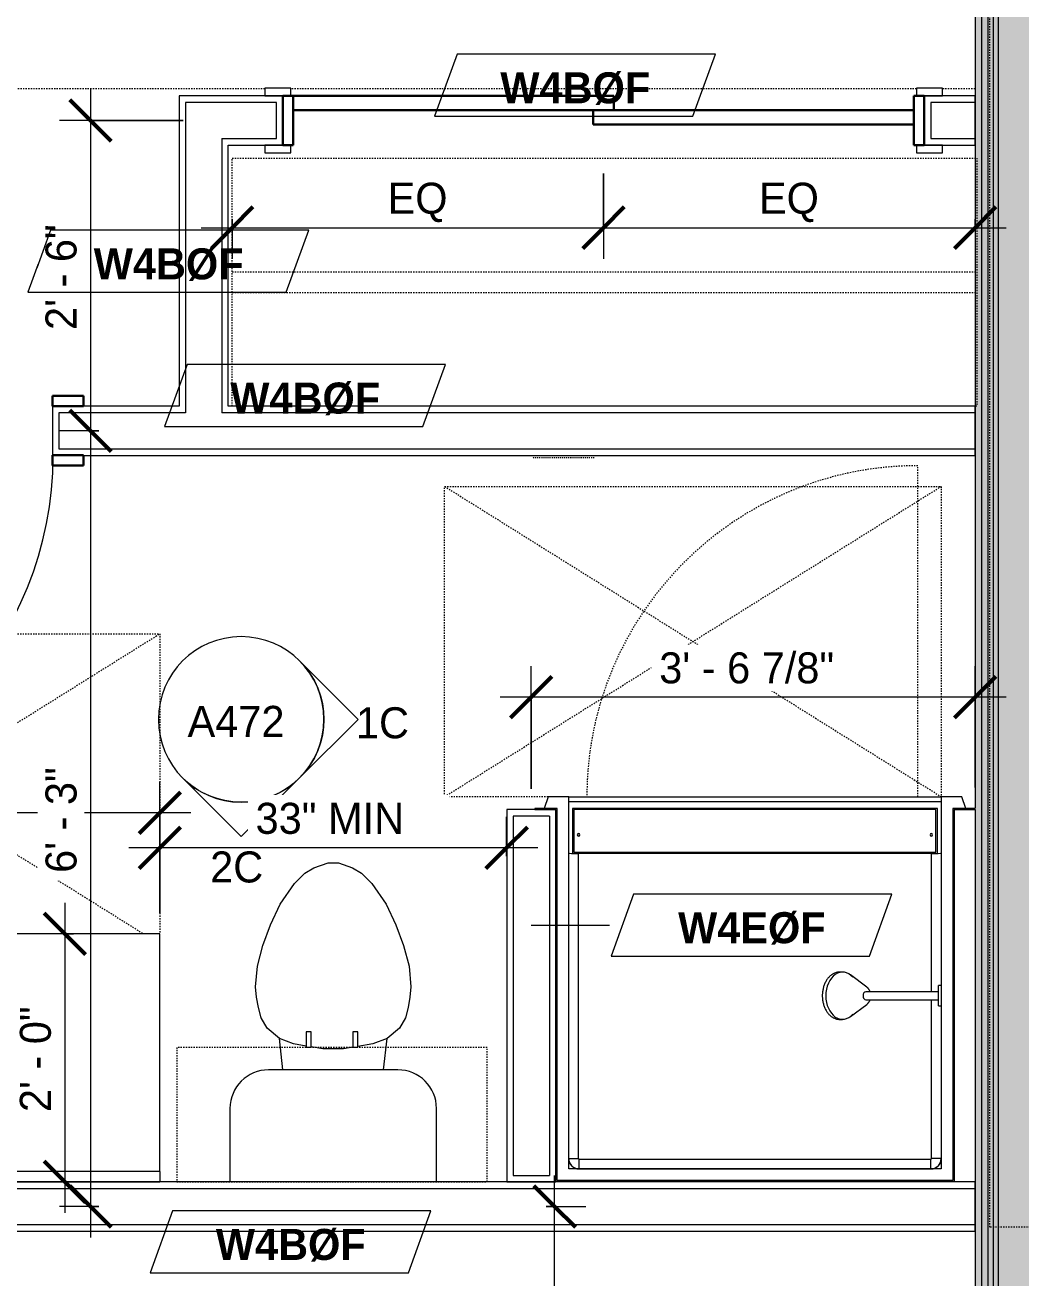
# Model space of a CAD drawing. Header units: inches. Extents: x -4010 to -1814, y 9846 to 12241.
# Drawn here: x -3559.8 to -3463.5, y 11834.1 to 11955.2 of the extents above; entities that cross this region are included whole.
import ezdxf

# ---------------------------------------------------------------- set-up
doc = ezdxf.new("R2010")
doc.units = ezdxf.units.IN
doc.header["$MEASUREMENT"] = 0
for name, pattern in [('Dash', [0.25, 0.125, -0.125]), ('Dash 3_32_', [0.1875, 0.09375, -0.09375]), ('Dash_2_', [0.25, 0.125, -0.125])]:
    doc.linetypes.add(name, pattern=pattern)
for name, color, linetype, lineweight in [('0-1', 7, 'Continuous', 5), ('A-ANNO-DIMS', 211, 'Continuous', 9), ('A-ANNO-DIMS-32', 211, 'Continuous', 9), ('A-DETL-1', 90, 'Dash 3_32_', 18), ('A-DOOR-3', 31, 'Continuous', 9), ('A-DOOR-4', 31, 'Continuous', 30), ('A-DOOR-FRAM-3', 31, 'Continuous', 30), ('A-GENM', 5, 'Continuous', 9), ('A-GENM-HDLN', 13, 'Dash', 9), ('A-WALL', 113, 'Continuous', 18), ('A-WALL-2', 250, 'Continuous', 18), ('A-WALL-3', 113, 'Continuous', 9), ('A-WALL-IDEN', 211, 'Continuous', 9), ('G-ANNO-SYMB-3', 111, 'Continuous', 9), ('G-ANNO-SYMB-4', 111, 'Dash_2_', 9), ('I-FURN', 30, 'Continuous', 9), ('I-FURN-HDLN', 30, 'Dash', 9), ('I-WALL-2', 241, 'Continuous', 5), ('I-WALL-3', 7, 'Continuous', 9), ('I-WALL-4', 2, 'Continuous', 9), ('P-SANR-FIXT', 6, 'Continuous', 9), ('P-SANR-FIXT-HDLN', 131, 'Dash', 9), ('Q-CASE', 31, 'Continuous', 9), ('Q-CASE-3', 31, 'Dash', 9), ('Q-CASE-HDLN', 31, 'Dash', 9)]:
    doc.layers.add(name, color=color, linetype=linetype, lineweight=lineweight)
doc.styles.add('Century Gothic', font='ufonts.com_century-gothic.ttf', dxfattribs={"height": 3})
doc.styles.add('Century Gothic_B_1', font='GOTHICB.TTF', dxfattribs={"height": 3})
doc.dimstyles.new('OD_1__HACK_2', dxfattribs={"dimscale": 12, "dimtxt": 3.132505, "dimasz": 0.333333, "dimexe": 0.25, "dimexo": 0.166667, "dimgap": 0.041667, "dimtad": 1, "dimdec": 4, "dimrnd": 0.0625, "dimzin": 3, "dimdsep": 46, "dimlunit": 4, "dimtxsty": 'Century Gothic', "dimblk1": 'OBLIQUE', "dimblk2": 'OBLIQUE', "dimsah": 1, "dimcen": 0.09, "dimdle": 0.25, "dimazin": 0, "dimtfac": 1, "dimtdec": 4, "dimtix": 1, "dimtmove": 0, "dimatfit": 3, "dimfxl": 1, "dimtvp": 1, "dimtfill": 1, "dimfrac": 2, "dimtolj": 1, "dimtzin": 0, "dimarcsym": 2})
doc.dimstyles.new('OD_1__HACK_2_1', dxfattribs={"dimscale": 12, "dimtxt": 3.132505, "dimasz": 0.333333, "dimexe": 0.25, "dimexo": 0.166667, "dimgap": 0.041667, "dimtad": 1, "dimdec": 4, "dimrnd": 0.0625, "dimzin": 3, "dimdsep": 46, "dimlunit": 4, "dimtxsty": 'Century Gothic', "dimblk1": 'OBLIQUE', "dimblk2": 'OBLIQUE', "dimsah": 1, "dimcen": 0.09, "dimdle": 0.25, "dimazin": 0, "dimtfac": 1, "dimtdec": 4, "dimtix": 1, "dimtmove": 0, "dimatfit": 3, "dimfxl": 1, "dimtvp": 1, "dimtfill": 1, "dimfrac": 2, "dimtolj": 1, "dimtzin": 0, "dimarcsym": 2})

# ---------------------------------------------------------------- blocks, each defined once
blk = doc.blocks.new('CTR - 1st Phase - Common Walls_rvt-1-UNIT PLANS - 1ST FLOOR')
at = {"layer": 'I-WALL-2'}
h = blk.add_hatch(color=256, dxfattribs=at)
h.paths.add_polyline_path([(-3467.96, 11787.36), (-3467.34, 11787.36), (-3467.34, 11789.74), (-3467.96, 11789.74)], flags=0)
h.paths.add_polyline_path([(-3467.34, 11829.74), (-3467.34, 12081.69), (-3467.96, 12081.69), (-3467.96, 11829.74)], flags=0)
h = blk.add_hatch(color=256, dxfattribs=at)
h.paths.add_polyline_path([(-3467.34, 11786.74), (-3466.71, 11786.74), (-3466.71, 11789.74), (-3467.34, 11789.74), (-3467.34, 11787.36)], flags=0)
h.paths.add_polyline_path([(-3467.34, 11829.74), (-3466.71, 11829.74), (-3466.71, 12081.69), (-3467.34, 12081.69), (-3467.34, 11838.56)], flags=0)
h = blk.add_hatch(color=256, dxfattribs=at)
h.paths.add_polyline_path([(-3466.71, 11786.74), (-3466.21, 11786.74), (-3466.21, 11789.74), (-3466.71, 11789.74), (-3466.71, 11787.36)], flags=0)
h.paths.add_polyline_path([(-3466.71, 11829.74), (-3466.21, 11829.74), (-3466.21, 12081.69), (-3466.71, 12081.69), (-3466.71, 11838.56)], flags=0)
h = blk.add_hatch(color=256, dxfattribs=at)
h.paths.add_polyline_path([(-3466.21, 11786.74), (-3465.71, 11786.74), (-3465.71, 11789.74), (-3466.21, 11789.74), (-3466.21, 11787.36)], flags=0)
h.paths.add_polyline_path([(-3466.02, 11829.74), (-3465.71, 11829.74), (-3465.71, 12081.69), (-3466.21, 12081.69), (-3466.21, 11829.74)], flags=0)
h = blk.add_hatch(color=256, dxfattribs=at)
h.paths.add_polyline_path([(-3465.71, 11783.24), (-3460.21, 11783.24), (-3460.21, 11789.74), (-3465.71, 11789.74), (-3465.71, 11786.74)], flags=0)
h.paths.add_polyline_path([(-3460.54, 11829.74), (-3460.21, 11829.74), (-3460.21, 12081.69), (-3465.71, 12081.69), (-3465.71, 11829.74)], flags=0)
at = {"layer": 'A-WALL-2'}
for p, q in [((-3467.34, 12081.69), (-3467.34, 11829.74)), ((-3466.71, 12081.69), (-3466.71, 11829.74)), ((-3466.21, 12081.69), (-3466.21, 11829.74)), ((-3465.71, 12081.69), (-3465.71, 11829.74))]:
    blk.add_line(p, q, dxfattribs=at)
at = {"layer": 'I-WALL-3'}
for p, q in [((-3467.96, 12081.69), (-3467.96, 11879.49)), ((-3467.96, 11879.36), (-3467.96, 11829.74))]:
    blk.add_line(p, q, dxfattribs=at)
blk = doc.blocks.new('Bed-Standard - King 78_ x 80_-3761489-UNIT PLANS - 1ST FLOOR')
at = {"layer": 'I-FURN-HDLN'}
for p, q in [((-64.31, 30.64), (-64.31, 77.8)), ((-64.31, -32.36), (-64.31, 28.14)), ((-64.31, -38.02), (-64.31, -34.86))]:
    blk.add_line(p, q, dxfattribs=at)
blk = doc.blocks.new('SLIDING - FLUSH - 5-0 x 6-8-3203585-UNIT PLANS - 1ST FLOOR')
at = {"layer": 'A-DOOR-3'}
for p, q in [((-30.25, 3), (-32.75, 3)), ((-32.75, 3), (-32.75, 2.25)), ((-30.25, 2.25), (-30.25, 3)), ((30.25, 3), (30.25, 2.25)), ((32.75, 3), (30.25, 3)), ((32.75, 2.25), (32.75, 3)), ((-32.75, 2.25), (-30.25, 2.25)), ((30.25, 2.25), (32.75, 2.25)), ((-30.25, -2.5), (-32.75, -2.5)), ((-32.75, -2.5), (-32.75, -3.25)), ((-32.75, -3.25), (-30.25, -3.25)), ((-30.25, -3.25), (-30.25, -2.5)), ((32.75, -2.5), (30.25, -2.5)), ((30.25, -2.5), (30.25, -3.25)), ((30.25, -3.25), (32.75, -3.25)), ((32.75, -3.25), (32.75, -2.5))]:
    blk.add_line(p, q, dxfattribs=at)
at = {"layer": 'A-DOOR-4'}
for p, q in [((1, 2.25), (-30, 2.25)), ((-30, 2.25), (-30, 0.88)), ((1, 0.88), (1, 2.25)), ((-30, 0.88), (1, 0.88)), ((30, 0.88), (-1, 0.88)), ((-1, 0.88), (-1, -0.5)), ((30, -0.5), (30, 0.88)), ((-1, -0.5), (30, -0.5))]:
    blk.add_line(p, q, dxfattribs=at)
at = {"layer": 'A-DOOR-FRAM-3'}
for p, q in [((-30, 2.25), (-31, 2.25)), ((-31, 2.25), (-31, -2.5)), ((-30, -2.5), (-30, 2.25)), ((31, 2.25), (30, 2.25)), ((30, 2.25), (30, -2.5)), ((31, -2.5), (31, 2.25)), ((-31, -2.5), (-30, -2.5)), ((30, -2.5), (31, -2.5))]:
    blk.add_line(p, q, dxfattribs=at)
blk = doc.blocks.new('SWING - SINGLE - FLUSH - 2-10 x 6-8 - PRIVACY-3199407-UNIT PLANS - 1ST FLOOR')
at = {"layer": 'A-DOOR-3'}
blk.add_arc((17, 2.37), 34.07, 93.3657, 180, dxfattribs=at)
at = {"layer": 'A-DOOR-4'}
for p, q in [((15, 2.37), (15, 36.38)), ((17, 36.38), (15, 36.38)), ((17, 2.37), (17, 36.38)), ((17, 2.37), (15, 2.37))]:
    blk.add_line(p, q, dxfattribs=at)
at = {"layer": 'A-DOOR-FRAM-3'}
for p, q in [((-17, 3.37), (-20, 3.37)), ((-20, 3.37), (-20, 2.37)), ((-17, 2.37), (-17, 3.37)), ((20, 3.37), (17, 3.37)), ((17, 3.37), (17, 2.37)), ((20, 2.37), (20, 3.37)), ((-20, 2.37), (-17, 2.37)), ((17, 2.37), (20, 2.37)), ((-17, -2.38), (-20, -2.38)), ((-20, -2.38), (-20, -3.38)), ((-17, -3.38), (-17, -2.38)), ((20, -2.38), (17, -2.38)), ((17, -2.38), (17, -3.38)), ((20, -3.38), (20, -2.38)), ((-20, -3.38), (-17, -3.38)), ((17, -3.38), (20, -3.38))]:
    blk.add_line(p, q, dxfattribs=at)
blk = doc.blocks.new('Toilet-Domestic-3D - Toilet-Domestic-3D-3234795-UNIT PLANS - 1ST FLOOR')
at = {"layer": 'P-SANR-FIXT'}
for p, q in [((-3.74, 10), (-2.74, 11)), ((-2.74, 11), (-1.87, 11.5)), ((-1.87, 11.5), (-0.5, 12)), ((-0.5, 12), (0.5, 12)), ((0.5, 12), (1.87, 11.5)), ((1.87, 11.5), (2.74, 11)), ((2.74, 11), (3.74, 10)), ((-5.13, 8), (-3.74, 10)), ((3.74, 10), (5.13, 8)), ((-6.06, 6), (-5.13, 8)), ((5.13, 8), (6.06, 6)), ((-6.79, 4), (-6.06, 6)), ((6.06, 6), (6.79, 4)), ((-7.33, 1.99), (-6.79, 4)), ((6.79, 4), (7.33, 1.99)), ((-7.5, 0), (-7.33, 1.99)), ((7.33, 1.99), (7.5, 0)), ((-7.41, -1), (-7.5, 0)), ((-7.24, -2), (-7.41, -1)), ((7.41, -1), (7.24, -2)), ((7.5, 0), (7.41, -1)), ((-6.97, -3), (-7.24, -2)), ((7.24, -2), (6.97, -3)), ((-6.4, -4), (-6.97, -3)), ((6.97, -3), (6.4, -4)), ((-5.21, -5), (-6.4, -4)), ((6.4, -4), (5.21, -5)), ((-3.84, -5.5), (-5.21, -5)), ((-4.86, -8.02), (-5.21, -5)), ((-2.61, -5.72), (-3.84, -5.5)), ((-1, -6), (-2.12, -5.8)), ((1, -6), (-1, -6)), ((1.89, -5.84), (1, -6)), ((3.84, -5.5), (2.38, -5.76)), ((5.21, -5), (3.84, -5.5)), ((4.86, -8.02), (5.21, -5)), ((6.25, -8.02), (-6.25, -8.02)), ((-9.98, -11.75), (-9.98, -18.86)), ((9.98, -18.86), (9.98, -11.75))]:
    blk.add_line(p, q, dxfattribs=at)
for centre, start, end in [((-6.25, -11.75), 90, 180), ((6.25, -11.75), 0, 90)]:
    blk.add_arc(centre, 3.73, start, end, dxfattribs=at)
blk = doc.blocks.new('Bath Vanity - Bath Vanity 48_-2551079-UNIT PLANS - 1ST FLOOR')
at = {"layer": 'Q-CASE'}
for p, q in [((-23.26, -1), (-23.26, -24)), ((24.74, -24), (24.74, -1)), ((-23.26, -24), (24.74, -24))]:
    blk.add_line(p, q, dxfattribs=at)
blk = doc.blocks.new('ADA Clearances - 30_x48_-1721104-UNIT PLANS - 1ST FLOOR')
at = {"layer": 'A-GENM-HDLN'}
for p, q in [((15, 24), (-15, -24)), ((-15, 24), (15, -24)), ((-15, 14), (-15, 24)), ((-15, 24), (15, 24)), ((15, 24), (15, -24)), ((15, -24), (-15, -24))]:
    blk.add_line(p, q, dxfattribs=at)
blk = doc.blocks.new('ADA Clearances - 30_x48_-V68-UNIT PLANS - 1ST FLOOR')
at = {"layer": 'A-GENM-HDLN'}
for p, q in [((15, 24), (-14, -22.41)), ((-14, 24), (-7.75, 24)), ((-4.75, 24), (15, 24)), ((15, 24), (15, -24)), ((-14, 22.41), (15, -24)), ((15, -24), (-14, -24))]:
    blk.add_line(p, q, dxfattribs=at)
blk = doc.blocks.new('BATHROOM MIRROR - BATHROOM MIRROR 48_-3124766-UNIT PLANS - 1ST FLOOR')
at = {"layer": 'Q-CASE'}
for p, q in [((24.74, 24), (-23.26, 24)), ((-23.26, 23), (-23.26, 24)), ((24.74, 24), (24.74, 23)), ((-23.26, 23), (24.74, 23))]:
    blk.add_line(p, q, dxfattribs=at)
blk = doc.blocks.new('300 Series Wall Hung Cabinet_326 - 30_-2909952-UNIT PLANS - 1ST FLOOR')
at = {"layer": 'Q-CASE'}
for p, q in [((-2.5, -13.19), (-2.01, -13.19)), ((-2.5, -13.19), (-2.5, -14.69)), ((-2.01, -14.69), (-2.01, -13.19)), ((2, -13.19), (2.49, -13.19)), ((2, -13.19), (2, -14.69)), ((2.49, -14.69), (2.49, -13.19)), ((-2.5, -14.69), (-2.01, -14.69)), ((2, -14.69), (2.49, -14.69))]:
    blk.add_line(p, q, dxfattribs=at)
at = {"layer": 'Q-CASE-3'}
for p, q in [((15, -0.19), (-15, -0.19)), ((-15, -0.19), (-15, -13.19)), ((15, -13.19), (15, -0.19)), ((-15, -13.19), (15, -13.19))]:
    blk.add_line(p, q, dxfattribs=at)
blk = doc.blocks.new('4LBS24238A75FTB_V2 - 4LBS24238A75FTB_V2-V85-UNIT PLANS - 1ST FLOOR')
at = {"layer": 'P-SANR-FIXT'}
for p, q in [((-0.75, 37.75), (-1.13, 36.62)), ((1.25, 37.75), (-0.75, 37.75)), ((1.25, 37.75), (37.25, 37.75)), ((1.25, 37.25), (1.25, 37.75)), ((1.25, 1.75), (1.25, 37.75)), ((37.25, 37.75), (37.25, 37.25)), ((39.25, 37.75), (37.25, 37.75)), ((37.25, 37.75), (37.25, 19.48)), ((39.63, 36.62), (39.25, 37.75)), ((0.12, 36.62), (-2.02, 36.62)), ((-2.02, 36.62), (-2.02, 36.5)), ((-2.02, 36.5), (0, 36.5)), ((0, 0.5), (0, 36.5)), ((0.12, 0.63), (0.12, 36.62)), ((37.25, 37.25), (1.25, 37.25)), ((1.62, 36.62), (1.62, 32.27)), ((36.88, 36.62), (1.62, 36.62)), ((36.75, 36.5), (1.75, 36.5)), ((1.75, 36.5), (1.75, 32.38)), ((36.75, 32.38), (36.75, 36.5)), ((36.88, 32.27), (36.88, 36.62)), ((40.52, 36.62), (38.38, 36.62)), ((38.38, 36.62), (38.38, 0.63)), ((38.5, 36.5), (38.5, 0.5)), ((38.5, 36.5), (40.52, 36.5)), ((40.52, 36.5), (40.52, 36.62)), ((1.75, 32.38), (36.75, 32.38)), ((2.2, 2.75), (2.2, 32.27)), ((36.3, 32.27), (2.2, 32.27)), ((36.3, 18.89), (36.3, 32.27)), ((36.3, 2.75), (36.3, 18.11)), ((37.25, 17.52), (37.25, 1.75)), ((1.28, 2.51), (1.3, 2.43)), ((2.25, 2.7), (36.25, 2.7)), ((37.2, 2.43), (37.22, 2.51)), ((37.25, 1.75), (1.25, 1.75)), ((1.37, 2.28), (1.38, 2.26)), ((1.4, 2.23), (1.42, 2.2)), ((1.51, 2.08), (1.58, 2.01)), ((1.7, 1.92), (1.73, 1.9)), ((1.93, 1.8), (2.01, 1.78)), ((2.25, 1.75), (2.25, 1.77)), ((2.25, 1.77), (36.25, 1.77)), ((36.25, 1.75), (36.25, 1.77)), ((36.49, 1.78), (36.57, 1.8)), ((36.77, 1.9), (36.8, 1.92)), ((36.92, 2.01), (36.99, 2.08)), ((37.08, 2.2), (37.1, 2.23)), ((37.12, 2.26), (37.13, 2.28)), ((38.5, 0.5), (0, 0.5)), ((38.38, 0.63), (0.12, 0.63))]:
    blk.add_line(p, q, dxfattribs=at)
for centre, radius, start, end in [((2.2, 34.06), 0.125, 0, 180), ((2.2, 34.06), 0.125, 180, 0), ((36.3, 34.06), 0.125, 0, 180), ((36.3, 34.06), 0.125, 180, 0), ((2.25, 2.75), 1, 180, 270), ((36.25, 2.75), 1, 270, 0)]:
    blk.add_arc(centre, radius, start, end, dxfattribs=at)
for centre, major_axis, start_param, end_param in [((2.2, 32.28), (-0.95, 0), 0, 1.570796), ((36.3, 32.28), (0.95, 0), 4.712389, 6.283185)]:
    blk.add_ellipse(centre, major_axis=major_axis, ratio=0.019505, start_param=start_param, end_param=end_param, dxfattribs=at)
for points, knots in [([(1.25, 2.77), (1.25, 2.77), (1.27, 2.76), (1.4, 2.76), (1.64, 2.75), (1.95, 2.75), (2.12, 2.75), (2.2, 2.75)], [-1, -1, -1, -1, -0.833333, -0.666667, -0.333333, -0.166667, 0, 0, 0, 0]), ([(1.25, 2.77), (1.25, 2.7), (1.26, 2.57), (1.34, 2.32), (1.52, 2.04), (1.8, 1.86), (2.05, 1.78), (2.18, 1.77), (2.25, 1.77)], [-1, -1, -1, -1, -0.875, -0.75, -0.5, -0.25, -0.125, 0, 0, 0, 0]), ([(2.2, 2.75), (2.2, 2.74), (2.2, 2.74), (2.2, 2.73), (2.21, 2.72), (2.21, 2.72), (2.22, 2.71), (2.23, 2.71), (2.24, 2.7), (2.24, 2.7), (2.25, 2.7), (2.25, 2.7)], [-1, -1, -1, -1, -0.833333, -0.75, -0.666667, -0.583333, -0.416667, -0.291667, -0.208333, -0.083333, 0, 0, 0, 0]), ([(36.25, 1.77), (36.32, 1.77), (36.45, 1.78), (36.7, 1.86), (36.98, 2.04), (37.16, 2.32), (37.24, 2.57), (37.25, 2.7), (37.25, 2.77)], [-1, -1, -1, -1, -0.875, -0.75, -0.5, -0.25, -0.125, 0, 0, 0, 0]), ([(36.25, 2.7), (36.26, 2.7), (36.26, 2.7), (36.27, 2.7), (36.28, 2.71), (36.28, 2.71), (36.29, 2.72), (36.29, 2.73), (36.3, 2.74), (36.3, 2.74), (36.3, 2.75), (36.3, 2.75)], [-1, -1, -1, -1, -0.833333, -0.75, -0.666667, -0.583333, -0.416667, -0.291667, -0.208333, -0.083333, 0, 0, 0, 0]), ([(36.25, 1.8), (36.25, 1.82), (36.25, 1.91), (36.25, 2.14), (36.25, 2.45), (36.25, 2.62), (36.25, 2.7)], [-0.8333333, -0.8333333, -0.8333333, -0.8333333, -0.6666667, -0.3333333, -0.1666667, 0, 0, 0, 0]), ([(1.59, 2), (1.54, 2.04), (1.47, 2.12), (1.41, 2.21), (1.38, 2.25)], [0.4611793, 0.4611793, 0.4611793, 0.4611793, 0.5714286, 0.6665731, 0.6665731, 0.6665731, 0.6665731]), ([(2.25, 1.75), (2.17, 1.75), (2.03, 1.77), (1.86, 1.82), (1.77, 1.87), (1.75, 1.88)], [0, 0, 0, 0, 0.1428571, 0.2857143, 0.3333068, 0.3333068, 0.3333068, 0.3333068]), ([(36.75, 1.88), (36.7, 1.85), (36.59, 1.8), (36.42, 1.76), (36.31, 1.75), (36.25, 1.75)], [0.6666667, 0.6666667, 0.6666667, 0.6666667, 0.7857143, 0.8928571, 1, 1, 1, 1]), ([(37.01, 2.1), (36.97, 2.05), (36.89, 1.97), (36.79, 1.91), (36.75, 1.88)], [0.4475924, 0.4475924, 0.4475924, 0.4475924, 0.5714286, 0.6665731, 0.6665731, 0.6665731, 0.6665731]), ([(37.19, 2.42), (37.18, 2.38), (37.16, 2.33), (37.13, 2.27), (37.12, 2.25)], [0.2174647, 0.2174647, 0.2174647, 0.2174647, 0.2857143, 0.3333068, 0.3333068, 0.3333068, 0.3333068])]:
    blk.add_open_spline(points, degree=3, knots=knots, dxfattribs=at)
for points in [[(1.25, 2.71), (1.25, 2.72), (1.25, 2.74), (1.25, 2.75)], [(2.25, 1.8), (2.25, 1.82), (2.25, 1.88), (2.25, 2.03), (2.25, 2.22), (2.25, 2.45), (2.25, 2.62), (2.25, 2.7)], [(37.25, 2.77), (37.25, 2.77), (37.23, 2.76), (37.13, 2.76), (36.98, 2.76), (36.78, 2.75), (36.55, 2.75), (36.38, 2.75), (36.3, 2.75)], [(37.25, 2.75), (37.25, 2.72), (37.25, 2.7), (37.25, 2.67)], [(1.38, 2.25), (1.37, 2.27), (1.36, 2.3), (1.35, 2.32)], [(1.75, 1.88), (1.71, 1.91), (1.67, 1.94), (1.63, 1.97)], [(37.12, 2.25), (37.09, 2.21), (37.07, 2.18), (37.04, 2.14)]]:
    blk.add_open_spline(points, degree=3, dxfattribs=at)
at = {"layer": 'P-SANR-FIXT-HDLN'}
blk.add_line((35, 37.75), (35, 69.75), dxfattribs=at)
blk.add_arc((35, 37.75), 32, 90, 180, dxfattribs=at)
blk = doc.blocks.new('Shower Head - Shower Head-3265626-UNIT PLANS - 1ST FLOOR')
at = {"layer": 'P-SANR-FIXT'}
for p, q in [((-0.98, 0), (-0.98, -0.26)), ((-0.98, 0), (0.98, 0)), ((0.98, -0.26), (0.98, 0)), ((0.98, -0.26), (-0.98, -0.26)), ((-0.39, -0.26), (-0.39, -1)), ((0.39, -1), (0.39, -0.26)), ((-0.39, -6.01), (-0.39, -7.27)), ((0.39, -7.27), (0.39, -6.01)), ((-0.84, -7.19), (-2.02, -8.78)), ((2.02, -8.78), (0.84, -7.19)), ((-2.28, -9.54), (-2.28, -9.81)), ((2.28, -9.81), (2.28, -9.54))]:
    blk.add_line(p, q, dxfattribs=at)
at = {"layer": 'P-SANR-FIXT', "flags": 128}
for points in [[(-0.39, -1), (-0.39, -1.29), (-0.39, -1.57), (-0.39, -1.85), (-0.39, -2.13), (-0.39, -2.41), (-0.39, -2.69), (-0.39, -2.96), (-0.39, -3.23), (-0.39, -3.5), (-0.39, -3.76), (-0.39, -4.02), (-0.39, -4.27), (-0.39, -4.52), (-0.39, -4.77), (-0.39, -5), (-0.39, -5.23), (-0.39, -5.46), (-0.39, -5.67), (-0.39, -5.88), (-0.39, -6.01)], [(0.39, -6.01), (0.39, -5.81), (0.39, -5.6), (0.39, -5.38), (0.39, -5.15), (0.39, -4.92), (0.39, -4.68), (0.39, -4.43), (0.39, -4.18), (0.39, -3.93), (0.39, -3.67), (0.39, -3.4), (0.39, -3.13), (0.39, -2.86), (0.39, -2.59), (0.39, -2.31), (0.39, -2.03), (0.39, -1.75), (0.39, -1.46), (0.39, -1.18), (0.39, -1)], [(-0.39, -6.87), (-0.43, -6.88), (-0.46, -6.9), (-0.49, -6.91), (-0.52, -6.93), (-0.55, -6.94), (-0.58, -6.96), (-0.61, -6.98), (-0.64, -7), (-0.67, -7.03), (-0.7, -7.05), (-0.73, -7.07), (-0.76, -7.1), (-0.78, -7.13), (-0.81, -7.16), (-0.83, -7.19), (-0.84, -7.19)], [(0.84, -7.19), (0.81, -7.16), (0.79, -7.13), (0.76, -7.1), (0.73, -7.08), (0.7, -7.05), (0.68, -7.03), (0.65, -7.01), (0.62, -6.98), (0.59, -6.97), (0.56, -6.95), (0.53, -6.93), (0.49, -6.91), (0.46, -6.9), (0.43, -6.89), (0.4, -6.87)], [(-2.28, -9.81), (-2.28, -9.88), (-2.28, -9.95), (-2.27, -10.02), (-2.25, -10.09), (-2.24, -10.16), (-2.21, -10.23), (-2.19, -10.3), (-2.16, -10.36), (-2.13, -10.43), (-2.09, -10.49), (-2.05, -10.55), (-2.01, -10.61), (-1.97, -10.67), (-1.92, -10.73), (-1.86, -10.79), (-1.81, -10.84), (-1.75, -10.89), (-1.69, -10.94), (-1.63, -10.99), (-1.57, -11.04), (-1.5, -11.08), (-1.43, -11.12), (-1.36, -11.16), (-1.28, -11.2), (-1.21, -11.24), (-1.13, -11.27), (-1.05, -11.3), (-0.97, -11.33), (-0.89, -11.36), (-0.81, -11.38), (-0.72, -11.4), (-0.64, -11.42), (-0.55, -11.44), (-0.47, -11.45), (-0.38, -11.46), (-0.29, -11.47), (-0.2, -11.48), (-0.11, -11.49), (-0.02, -11.49), (0, -11.49)], [(0, -11.49), (0.09, -11.49), (0.18, -11.48), (0.27, -11.48), (0.35, -11.47), (0.44, -11.46), (0.53, -11.44), (0.62, -11.43), (0.7, -11.41), (0.79, -11.39), (0.87, -11.36), (0.95, -11.34), (1.03, -11.31), (1.11, -11.28), (1.19, -11.25), (1.26, -11.21), (1.34, -11.17), (1.41, -11.13), (1.48, -11.09), (1.55, -11.05), (1.61, -11), (1.68, -10.95), (1.74, -10.9), (1.8, -10.85), (1.85, -10.8), (1.9, -10.74), (1.95, -10.69), (2, -10.63), (2.04, -10.57), (2.08, -10.51), (2.12, -10.44), (2.15, -10.38), (2.18, -10.31), (2.21, -10.25), (2.23, -10.18), (2.25, -10.11), (2.26, -10.04), (2.27, -9.97), (2.28, -9.9), (2.28, -9.83), (2.28, -9.81)]]:
    blk.add_lwpolyline(points, dxfattribs=at)
at = {"layer": 'P-SANR-FIXT'}
for centre, major_axis, start_param, end_param in [((0, -7.27), (0.394, 0), 3.141593, 4.712389), ((0, -7.27), (-0.394, 0), 1.570796, 3.141593), ((0, -9.54), (2.28, 0), 2.468394, 4.712389), ((0, -9.54), (-2.28, 0), 1.570796, 3.814791)]:
    blk.add_ellipse(centre, major_axis=major_axis, ratio=0.707107, start_param=start_param, end_param=end_param, dxfattribs=at)
blk = doc.blocks.new('OD_CW_Closet - OD_CW_Closet-3786589-UNIT PLANS - 1ST FLOOR')
at = {"layer": 'Q-CASE-HDLN'}
for p, q in [((0.74, -24), (0.74, 0)), ((0.74, 0), (72.74, 0)), ((72.74, 0), (72.74, -24)), ((0.74, -11), (72.74, -11)), ((0.74, -13), (72.74, -13)), ((72.74, -24), (0.74, -24))]:
    blk.add_line(p, q, dxfattribs=at)
blk = doc.blocks.new('Elevation - Filled Arrow-152140-UNIT PLANS - 1ST FLOOR')
at = {"layer": 'G-ANNO-SYMB-3'}
for start, end in [(360, 180), (180, 360)]:
    blk.add_arc((0, 0), 0.25, start, end, dxfattribs=at)
blk = doc.blocks.new('Elevation - Filled Arrow-151867-UNIT PLANS - 1ST FLOOR')
at = {"layer": 'G-ANNO-SYMB-3'}
for p, q in [((0, 0.3536), (-0.1768, 0.1768)), ((0.1768, 0.1768), (0, 0.3536))]:
    blk.add_line(p, q, dxfattribs=at)
blk.add_arc((0, 0), 0.25, 45, 135, dxfattribs=at)
blk = doc.blocks.new('DIMBLOCK53-UNIT PLANS - 1ST FLOOR')
at = {"layer": 'A-ANNO-DIMS-32'}
for p, q in [((-3594.77, 11869.36), (-3594.77, 11882.04)), ((-3546.77, 11869.36), (-3546.77, 11882.04)), ((-3543.77, 11879.04), (-3597.77, 11879.04)), ((-3594.77, 11879.04), (-3594.77, 11869.36)), ((-3546.77, 11879.04), (-3546.77, 11869.36))]:
    blk.add_line(p, q, dxfattribs=at)
at = {"layer": 'A-ANNO-DIMS-32', "lineweight": 50}
for p, q in [((-3594.77, 11879.04), (-3592.77, 11881.04)), ((-3546.77, 11879.04), (-3544.77, 11881.04)), ((-3594.77, 11879.04), (-3596.77, 11877.04)), ((-3546.77, 11879.04), (-3548.77, 11877.04))]:
    blk.add_line(p, q, dxfattribs=at)
at = {"layer": 'A-ANNO-DIMS-32', "color": 0, "insert": (-3576.02, 11883.39), "char_height": 3, "width": 12.5897, "attachment_point": 1, "line_spacing_factor": 0.984502, "style": 'Century Gothic', "bg_fill": 3, "box_fill_scale": 1.25, "bg_fill_color": 256, "bg_fill_true_color": 13158600, "bg_fill_transparency": 0}
blk.add_mtext('4\' - 0"', dxfattribs=at)
blk = doc.blocks.new('_Oblique')
at = {"color": 0, "linetype": 'ByBlock', "lineweight": -2}
blk.add_line((-0.5, -0.5), (0.5, 0.5), dxfattribs=at)
blk = doc.blocks.new('DIMBLOCK54-UNIT PLANS - 1ST FLOOR')
at = {"layer": 'A-ANNO-DIMS-32'}
for p, q in [((-3555.95, 11870.36), (-3555.95, 11840.36)), ((-3555.12, 11867.36), (-3558.95, 11867.36)), ((-3555.95, 11867.36), (-3555.12, 11867.36)), ((-3555.12, 11843.36), (-3558.95, 11843.36)), ((-3555.95, 11843.36), (-3555.12, 11843.36))]:
    blk.add_line(p, q, dxfattribs=at)
at = {"layer": 'A-ANNO-DIMS-32', "lineweight": 50}
for p, q in [((-3555.95, 11867.36), (-3557.95, 11869.36)), ((-3555.95, 11867.36), (-3553.95, 11865.36)), ((-3555.95, 11843.36), (-3557.95, 11845.36)), ((-3555.95, 11843.36), (-3553.95, 11841.36))]:
    blk.add_line(p, q, dxfattribs=at)
at = {"layer": 'A-ANNO-DIMS-32', "color": 0, "insert": (-3560.3, 11850.12), "char_height": 3, "width": 12.5897, "attachment_point": 1, "rotation": 90, "line_spacing_factor": 0.984502, "style": 'Century Gothic', "bg_fill": 3, "box_fill_scale": 1.25, "bg_fill_color": 256, "bg_fill_true_color": 13158600, "bg_fill_transparency": 0}
blk.add_mtext('2\' - 0"', dxfattribs=at)
blk = doc.blocks.new('DIMBLOCK155-UNIT PLANS - 1ST FLOOR')
at = {"layer": 'A-ANNO-DIMS-32', "lineweight": 50}
for p, q in [((-3508.6, 11840.99), (-3510.6, 11842.99)), ((-3508.6, 11840.99), (-3506.6, 11838.99)), ((-3508.6, 11782.99), (-3510.6, 11784.99)), ((-3508.6, 11782.99), (-3506.6, 11780.99))]:
    blk.add_line(p, q, dxfattribs=at)
at = {"layer": 'A-ANNO-DIMS-32'}
for p, q in [((-3508.6, 11779.99), (-3508.6, 11843.99)), ((-3509.43, 11840.99), (-3505.6, 11840.99)), ((-3508.6, 11840.99), (-3509.43, 11840.99)), ((-3509.43, 11782.99), (-3505.6, 11782.99)), ((-3508.6, 11782.99), (-3509.43, 11782.99))]:
    blk.add_line(p, q, dxfattribs=at)
at = {"layer": 'A-ANNO-DIMS-32', "color": 0, "insert": (-3512.95, 11805.58), "char_height": 3, "width": 15.394, "attachment_point": 1, "rotation": 90, "line_spacing_factor": 0.984502, "style": 'Century Gothic', "bg_fill": 3, "box_fill_scale": 1.25, "bg_fill_color": 256, "bg_fill_true_color": 13158600, "bg_fill_transparency": 0}
blk.add_mtext('4\' - 10"', dxfattribs=at)
blk = doc.blocks.new('DIMBLOCK156-UNIT PLANS - 1ST FLOOR')
at = {"layer": 'A-ANNO-DIMS-32'}
for p, q in [((-3553.48, 11948.99), (-3553.48, 11915.99)), ((-3544.52, 11945.99), (-3556.48, 11945.99)), ((-3553.48, 11945.99), (-3544.52, 11945.99)), ((-3552.65, 11915.99), (-3556.48, 11915.99)), ((-3553.48, 11915.99), (-3552.65, 11915.99))]:
    blk.add_line(p, q, dxfattribs=at)
at = {"layer": 'A-ANNO-DIMS-32', "lineweight": 50}
for p, q in [((-3553.48, 11945.99), (-3555.48, 11947.99)), ((-3553.48, 11945.99), (-3551.48, 11943.99)), ((-3553.48, 11915.99), (-3555.48, 11917.99)), ((-3553.48, 11915.99), (-3551.48, 11913.99))]:
    blk.add_line(p, q, dxfattribs=at)
at = {"layer": 'A-ANNO-DIMS-32', "color": 0, "insert": (-3557.82, 11925.74), "char_height": 3, "width": 12.5897, "attachment_point": 1, "rotation": 90, "line_spacing_factor": 0.984502, "style": 'Century Gothic', "bg_fill": 3, "box_fill_scale": 1.25, "bg_fill_color": 256, "bg_fill_true_color": 13158600, "bg_fill_transparency": 0}
blk.add_mtext('2\' - 6"', dxfattribs=at)
blk = doc.blocks.new('DIMBLOCK157-UNIT PLANS - 1ST FLOOR')
at = {"layer": 'A-ANNO-DIMS-32', "lineweight": 50}
for p, q in [((-3553.48, 11915.99), (-3555.48, 11917.99)), ((-3553.48, 11915.99), (-3551.48, 11913.99)), ((-3553.48, 11840.99), (-3555.48, 11842.99)), ((-3553.48, 11840.99), (-3551.48, 11838.99))]:
    blk.add_line(p, q, dxfattribs=at)
at = {"layer": 'A-ANNO-DIMS-32'}
for p, q in [((-3552.65, 11915.99), (-3556.48, 11915.99)), ((-3553.48, 11915.99), (-3553.48, 11837.99)), ((-3553.48, 11915.99), (-3552.65, 11915.99)), ((-3552.65, 11840.99), (-3556.48, 11840.99)), ((-3553.48, 11840.99), (-3552.65, 11840.99))]:
    blk.add_line(p, q, dxfattribs=at)
at = {"layer": 'A-ANNO-DIMS-32', "color": 0, "insert": (-3557.82, 11873.24), "char_height": 3, "width": 12.5897, "attachment_point": 1, "rotation": 90, "line_spacing_factor": 0.984502, "style": 'Century Gothic', "bg_fill": 3, "box_fill_scale": 1.25, "bg_fill_color": 256, "bg_fill_true_color": 13158600, "bg_fill_transparency": 0}
blk.add_mtext('6\' - 3"', dxfattribs=at)
blk = doc.blocks.new('DIMBLOCK274-UNIT PLANS - 1ST FLOOR')
at = {"layer": 'A-ANNO-DIMS-32'}
for p, q in [((-3503.87, 11940.86), (-3503.87, 11932.63)), ((-3503.87, 11935.63), (-3503.87, 11940.86)), ((-3539.77, 11936.46), (-3539.77, 11932.63)), ((-3539.77, 11935.63), (-3539.77, 11936.46)), ((-3542.77, 11935.63), (-3503.87, 11935.63))]:
    blk.add_line(p, q, dxfattribs=at)
at = {"layer": 'A-ANNO-DIMS-32', "lineweight": 50}
for p, q in [((-3539.77, 11935.63), (-3537.77, 11937.63)), ((-3503.87, 11935.63), (-3501.87, 11937.63)), ((-3539.77, 11935.63), (-3541.77, 11933.63)), ((-3503.87, 11935.63), (-3505.87, 11933.63))]:
    blk.add_line(p, q, dxfattribs=at)
at = {"layer": 'A-ANNO-DIMS-32', "color": 0, "insert": (-3524.75, 11939.98), "char_height": 3, "width": 7.0407, "attachment_point": 1, "line_spacing_factor": 0.984502, "style": 'Century Gothic', "bg_fill": 3, "box_fill_scale": 1.25, "bg_fill_color": 256, "bg_fill_true_color": 13158600, "bg_fill_transparency": 0}
blk.add_mtext('EQ', dxfattribs=at)
blk = doc.blocks.new('DIMBLOCK275-UNIT PLANS - 1ST FLOOR')
at = {"layer": 'A-ANNO-DIMS-32'}
for p, q in [((-3503.87, 11940.86), (-3503.87, 11932.63)), ((-3503.87, 11935.63), (-3503.87, 11940.86)), ((-3467.96, 11936.46), (-3467.96, 11932.63)), ((-3467.96, 11935.63), (-3467.96, 11936.46)), ((-3503.87, 11935.63), (-3464.96, 11935.63))]:
    blk.add_line(p, q, dxfattribs=at)
at = {"layer": 'A-ANNO-DIMS-32', "lineweight": 50}
for p, q in [((-3503.87, 11935.63), (-3501.87, 11937.63)), ((-3467.96, 11935.63), (-3465.96, 11937.63)), ((-3503.87, 11935.63), (-3505.87, 11933.63)), ((-3467.96, 11935.63), (-3469.96, 11933.63))]:
    blk.add_line(p, q, dxfattribs=at)
at = {"layer": 'A-ANNO-DIMS-32', "color": 0, "insert": (-3488.85, 11939.98), "char_height": 3, "width": 7.0407, "attachment_point": 1, "line_spacing_factor": 0.984502, "style": 'Century Gothic', "bg_fill": 3, "box_fill_scale": 1.25, "bg_fill_color": 256, "bg_fill_true_color": 13158600, "bg_fill_transparency": 0}
blk.add_mtext('EQ', dxfattribs=at)
blk = doc.blocks.new('DIMBLOCK287-UNIT PLANS - 1ST FLOOR')
at = {"layer": 'A-ANNO-DIMS-32'}
for p, q in [((-3328.65, 11840.74), (-3328.65, 11799.87)), ((-3328.65, 11802.87), (-3328.65, 11840.74)), ((-3466.52, 11802.87), (-3328.65, 11802.87)), ((-3463.52, 11803.7), (-3463.52, 11799.87)), ((-3463.52, 11802.87), (-3463.52, 11803.7))]:
    blk.add_line(p, q, dxfattribs=at)
at = {"layer": 'A-ANNO-DIMS-32', "lineweight": 50}
for p, q in [((-3463.52, 11802.87), (-3461.52, 11804.87)), ((-3328.65, 11802.87), (-3326.65, 11804.87)), ((-3463.52, 11802.87), (-3465.52, 11800.87)), ((-3328.65, 11802.87), (-3330.65, 11800.87))]:
    blk.add_line(p, q, dxfattribs=at)
at = {"layer": 'A-ANNO-DIMS-32', "color": 0, "insert": (-3406.33, 11807.22), "char_height": 3, "width": 24.5827, "attachment_point": 1, "line_spacing_factor": 0.984502, "style": 'Century Gothic', "bg_fill": 3, "box_fill_scale": 1.25, "bg_fill_color": 256, "bg_fill_true_color": 13158600, "bg_fill_transparency": 0}
blk.add_mtext('11\' - 2 7/8"', dxfattribs=at)
blk = doc.blocks.new('DIMBLOCK342-UNIT PLANS - 1ST FLOOR')
at = {"layer": 'A-ANNO-DIMS-32'}
for p, q in [((-3546.77, 11869.37), (-3546.77, 11878.68)), ((-3513.24, 11874.85), (-3513.24, 11878.68)), ((-3510.24, 11875.68), (-3549.77, 11875.68)), ((-3546.77, 11875.68), (-3546.77, 11869.37)), ((-3513.24, 11875.68), (-3513.24, 11874.85))]:
    blk.add_line(p, q, dxfattribs=at)
at = {"layer": 'A-ANNO-DIMS-32', "lineweight": 50}
for p, q in [((-3546.77, 11875.68), (-3544.77, 11877.68)), ((-3513.24, 11875.68), (-3511.24, 11877.68)), ((-3546.77, 11875.68), (-3548.77, 11873.68)), ((-3513.24, 11875.68), (-3515.24, 11873.68))]:
    blk.add_line(p, q, dxfattribs=at)
at = {"layer": 'A-ANNO-DIMS-32', "color": 0, "insert": (-3537.51, 11880.02), "char_height": 3, "width": 18.0194, "attachment_point": 1, "line_spacing_factor": 0.984502, "style": 'Century Gothic', "bg_fill": 3, "box_fill_scale": 1.25, "bg_fill_color": 256, "bg_fill_true_color": 13158600, "bg_fill_transparency": 0}
blk.add_mtext('33" MIN', dxfattribs=at)
blk = doc.blocks.new('DIMBLOCK361-UNIT PLANS - 1ST FLOOR')
at = {"layer": 'A-ANNO-DIMS-32'}
for p, q in [((-3510.86, 11881.36), (-3510.86, 11893.23)), ((-3467.96, 11881.49), (-3467.96, 11893.23)), ((-3464.96, 11890.23), (-3513.86, 11890.23)), ((-3510.86, 11890.23), (-3510.86, 11881.36)), ((-3467.96, 11890.23), (-3467.96, 11881.49))]:
    blk.add_line(p, q, dxfattribs=at)
at = {"layer": 'A-ANNO-DIMS-32', "lineweight": 50}
for p, q in [((-3510.86, 11890.23), (-3508.86, 11892.23)), ((-3467.96, 11890.23), (-3465.96, 11892.23)), ((-3510.86, 11890.23), (-3512.86, 11888.23)), ((-3467.96, 11890.23), (-3469.96, 11888.23))]:
    blk.add_line(p, q, dxfattribs=at)
at = {"layer": 'A-ANNO-DIMS-32', "color": 0, "insert": (-3498.49, 11894.57), "char_height": 3, "width": 21.7784, "attachment_point": 1, "line_spacing_factor": 0.984502, "style": 'Century Gothic', "bg_fill": 3, "box_fill_scale": 1.25, "bg_fill_color": 256, "bg_fill_true_color": 13158600, "bg_fill_transparency": 0}
blk.add_mtext('3\' - 6 7/8"', dxfattribs=at)
blk = doc.blocks.new('Wall Tag - Arch Wall-3956453-UNIT PLANS - 1ST FLOOR')
at = {"layer": 'A-WALL-IDEN'}
for p, q in [((-0.3561, 0.0937), (-0.4244, -0.0937)), ((0.4244, 0.0937), (-0.3561, 0.0937)), ((0.3561, -0.0937), (0.4244, 0.0937)), ((-0.4244, -0.0937), (0.3561, -0.0937))]:
    blk.add_line(p, q, dxfattribs=at)

msp = doc.modelspace()

# ---------------------------------------------------------------- linework, layer by layer
at = {"layer": 'A-DETL-1'}
msp.add_line((-3504.78554, 11913.3644), (-3510.78554, 11913.3644), dxfattribs=at)
at = {"layer": 'A-WALL'}
for p, q in [((-3535.49249, 11947.7394), (-3544.27374, 11947.7394)), ((-3544.27374, 11947.7394), (-3544.27374, 11917.7394)), ((-3535.49249, 11944.2394), (-3535.49249, 11947.7394)), ((-3467.96124, 11947.7394), (-3472.24249, 11947.7394)), ((-3472.24249, 11947.7394), (-3472.24249, 11944.2394)), ((-3540.77374, 11944.2394), (-3535.49249, 11944.2394)), ((-3540.77374, 11944.2394), (-3540.77374, 11917.7394)), ((-3472.24249, 11944.2394), (-3467.96124, 11944.2394)), ((-3556.52374, 11917.7394), (-3556.52374, 11914.2394)), ((-3544.27374, 11917.7394), (-3556.52374, 11917.7394)), ((-3467.96124, 11917.7394), (-3540.77374, 11917.7394)), ((-3556.52374, 11914.2394), (-3467.96124, 11914.2394)), ((-3509.11015, 11878.7394), (-3512.61015, 11878.7394)), ((-3512.61015, 11878.7394), (-3512.61015, 11843.9894)), ((-3509.11015, 11878.7394), (-3509.11015, 11843.9894)), ((-3512.61015, 11843.9894), (-3509.11015, 11843.9894)), ((-3595.77374, 11842.7394), (-3467.96124, 11842.7394)), ((-3599.27374, 11839.2394), (-3467.96124, 11839.2394))]:
    msp.add_line(p, q, dxfattribs=at)
at = {"layer": 'A-WALL-3'}
for p, q in [((-3534.86749, 11948.3644), (-3544.89874, 11948.3644)), ((-3544.89874, 11948.3644), (-3544.89874, 11918.3644)), ((-3534.86749, 11943.6144), (-3534.86749, 11948.3644)), ((-3467.96124, 11948.3644), (-3472.86749, 11948.3644)), ((-3472.86749, 11948.3644), (-3472.86749, 11943.6144)), ((-3467.96124, 11943.6144), (-3467.96124, 11948.3644)), ((-3540.14874, 11943.6144), (-3534.86749, 11943.6144)), ((-3540.14874, 11918.3644), (-3540.14874, 11943.6144)), ((-3472.86749, 11943.6144), (-3467.96124, 11943.6144)), ((-3544.89874, 11918.3644), (-3557.14874, 11918.3644)), ((-3557.14874, 11918.3644), (-3557.14874, 11913.6144)), ((-3467.96124, 11918.3644), (-3540.14874, 11918.3644)), ((-3467.96124, 11913.6144), (-3467.96124, 11918.3644)), ((-3557.14874, 11913.6144), (-3467.96124, 11913.6144)), ((-3508.48515, 11843.3644), (-3595.14874, 11843.3644)), ((-3467.96124, 11843.3644), (-3469.98515, 11843.3644)), ((-3467.96124, 11838.6144), (-3467.96124, 11843.3644)), ((-3599.89874, 11838.6144), (-3467.96124, 11838.6144))]:
    msp.add_line(p, q, dxfattribs=at)
at = {"layer": 'G-ANNO-SYMB-4'}
for p, q in [((-3466.52374, 11838.9894), (-3466.52374, 12118.99836)), ((-3134.12374, 11838.9894), (-3466.52374, 11838.9894))]:
    msp.add_line(p, q, dxfattribs=at)
at = {"layer": 'I-WALL-4'}
for p, q in [((-3510.50906, 11879.3644), (-3513.23515, 11879.3644)), ((-3513.23515, 11879.3644), (-3513.23515, 11843.3644)), ((-3513.23515, 11843.3644), (-3508.48515, 11843.3644))]:
    msp.add_line(p, q, dxfattribs=at)

# ---------------------------------------------------------------- block references
at = {"layer": '0-1'}
msp.add_blockref('CTR - 1st Phase - Common Walls_rvt-1-UNIT PLANS - 1ST FLOOR', (0, 0), dxfattribs=at)
at = {"layer": 'A-DOOR-3'}
msp.add_blockref('SLIDING - FLUSH - 5-0 x 6-8-3203585-UNIT PLANS - 1ST FLOOR', (-3503.86749, 11946.1144), dxfattribs=at)
at = {"layer": 'A-DOOR-3', "rotation": 180}
msp.add_blockref('SWING - SINGLE - FLUSH - 2-10 x 6-8 - PRIVACY-3199407-UNIT PLANS - 1ST FLOOR', (-3574.14874, 11915.9894), dxfattribs=at)
at = {"layer": 'A-GENM'}
for name, p, rotation in [('ADA Clearances - 30_x48_-1721104-UNIT PLANS - 1ST FLOOR', (-3495.23515, 11895.6144), 89.9999999999558), ('ADA Clearances - 30_x48_-V68-UNIT PLANS - 1ST FLOOR', (-3570.77374, 11881.36899), 90.00000000013453)]:
    msp.add_blockref(name, p, dxfattribs=dict(at, rotation=rotation))
at = {"layer": 'A-WALL-IDEN', "xscale": 31.99999999999999, "yscale": 31.99999999999999, "zscale": 31.99999999999999}
for p in [(-3506.63682, 11949.40741), (-3489.57089, 11868.19814), (-3534.13682, 11837.57138)]:
    msp.add_blockref('Wall Tag - Arch Wall-3956453-UNIT PLANS - 1ST FLOOR', p, dxfattribs=at)
at = {"layer": 'G-ANNO-SYMB-3', "xscale": 31.99999999999999, "yscale": 31.99999999999999, "zscale": 31.99999999999999}
msp.add_blockref('Elevation - Filled Arrow-152140-UNIT PLANS - 1ST FLOOR', (-3538.90881, 11888.08611), dxfattribs=at)
at = {"layer": 'G-ANNO-SYMB-3', "extrusion": (0, 0, -1), "xscale": 31.99999999999999, "yscale": 31.99999999999999, "zscale": 31.99999999999999}
for rotation in [90.00000000000038, 180]:
    msp.add_blockref('Elevation - Filled Arrow-151867-UNIT PLANS - 1ST FLOOR', (3538.90881, 11888.08611), dxfattribs=dict(at, rotation=rotation))
at = {"layer": 'I-FURN', "rotation": 90.00000000003428}
msp.add_blockref('Bed-Standard - King 78_ x 80_-3761489-UNIT PLANS - 1ST FLOOR', (-3505.97865, 12013.37587), dxfattribs=at)
at = {"layer": 'P-SANR-FIXT'}
for name, p in [('4LBS24238A75FTB_V2 - 4LBS24238A75FTB_V2-V85-UNIT PLANS - 1ST FLOOR', (-3508.48515, 11842.8644)), ('Toilet-Domestic-3D - Toilet-Domestic-3D-3234795-UNIT PLANS - 1ST FLOOR', (-3530.00444, 11862.22021))]:
    msp.add_blockref(name, p, dxfattribs=at)
at = {"layer": 'P-SANR-FIXT', "rotation": 270.0000000001576}
msp.add_blockref('Shower Head - Shower Head-3265626-UNIT PLANS - 1ST FLOOR', (-3471.23515, 11861.3644), dxfattribs=at)
at = {"layer": 'Q-CASE'}
msp.add_blockref('OD_CW_Closet - OD_CW_Closet-3786589-UNIT PLANS - 1ST FLOOR', (-3540.51144, 11942.3644), dxfattribs=at)
at = {"layer": 'Q-CASE', "rotation": 180}
for name, p in [('Bath Vanity - Bath Vanity 48_-2551079-UNIT PLANS - 1ST FLOOR', (-3570.03603, 11843.3644)), ('300 Series Wall Hung Cabinet_326 - 30_-2909952-UNIT PLANS - 1ST FLOOR', (-3530.12944, 11843.18149)), ('BATHROOM MIRROR - BATHROOM MIRROR 48_-3124766-UNIT PLANS - 1ST FLOOR', (-3570.03603, 11867.36899))]:
    msp.add_blockref(name, p, dxfattribs=at)

# ---------------------------------------------------------------- texts
at = {"layer": 'A-WALL-IDEN', "char_height": 3, "attachment_point": 1, "style": 'Century Gothic_B_1'}
for s, insert, width in [('W4BØF', (-3513.85274, 11950.65495), 17.372), ('W4BØF', (-3539.95841, 11920.65495), 17.372), ('W4EØF', (-3496.66712, 11869.44568), 17.069), ('W4BØF', (-3541.35274, 11838.81891), 17.372)]:
    msp.add_mtext(s, dxfattribs=dict(at, insert=insert, width=width))
at = {"layer": 'G-ANNO-SYMB-3', "char_height": 3, "attachment_point": 1, "style": 'Century Gothic'}
for s, insert, width in [('A472', (-3544.08475, 11889.39254), 12.221), ('1C', (-3527.80934, 11889.25812), 6.969), ('2C', (-3541.90268, 11875.31945), 6.969)]:
    msp.add_mtext(s, dxfattribs=dict(at, insert=insert, width=width))

# ---------------------------------------------------------------- next in the draw order: dimensions: what is measured, and where the dimension line sits
at = {"layer": 'A-ANNO-DIMS'}
for base, p1, p2, angle, override, picture, middle in [((-3553.47816, 11915.9894), (-3542.52374, 11945.9894), (-3550.64973, 11915.9894), 90, {"dimpost": '<>', "dimfxl": 31.081051}, 'DIMBLOCK156-UNIT PLANS - 1ST FLOOR', (-3555.55362, 11930.9894)), ((-3594.77374, 11879.04296), (-3546.77374, 11867.3644), (-3594.77374, 11867.3644), 0, {"dimpost": '<>', "dimfxl": 48}, 'DIMBLOCK53-UNIT PLANS - 1ST FLOOR', (-3570.77374, 11881.11842)), ((-3508.60211, 11840.9894), (-3511.43053, 11782.9894), (-3511.43053, 11840.9894), 90, {"dimpost": '<>', "dimfxl": 58}, 'DIMBLOCK155-UNIT PLANS - 1ST FLOOR', (-3510.67756, 11811.9894))]:
    dim = msp.add_linear_dim(base=base, p1=p1, p2=p2, angle=angle, dimstyle='OD_1__HACK_2', override=override, dxfattribs=at)
    dim.commit()
    dim.dimension.update_dxf_attribs({"geometry": picture, "text_midpoint": middle})
dim = msp.add_linear_dim(base=(-3328.64874, 11802.8702), p1=(-3463.52374, 11805.69863), p2=(-3328.64874, 11842.7394), dimstyle='OD_1__HACK_2_1', override={"dimpost": '<>', "dimfxl": 139.86881}, dxfattribs=at)
dim.commit()
dim.dimension.update_dxf_attribs({"geometry": 'DIMBLOCK287-UNIT PLANS - 1ST FLOOR', "text_midpoint": (-3396.08624, 11805.11187)})

# ---------------------------------------------------------------- next in the draw order: block references
at = {"layer": 'A-WALL-IDEN', "xscale": 31.99999999999999, "yscale": 31.99999999999999, "zscale": 31.99999999999999}
msp.add_blockref('Wall Tag - Arch Wall-3956453-UNIT PLANS - 1ST FLOOR', (-3532.74249, 11919.40741), dxfattribs=at)

# ---------------------------------------------------------------- next in the draw order: dimensions: what is measured, and where the dimension line sits
at = {"layer": 'A-ANNO-DIMS'}
dim = msp.add_linear_dim(base=(-3503.86749, 11935.63381), p1=(-3539.77374, 11938.46224), p2=(-3503.86749, 11942.8644), text='EQ', dimstyle='OD_1__HACK_2_1', override={"dimpost": '<>', "dimfxl": 36.175099}, dxfattribs=at)
dim.commit()
dim.dimension.update_dxf_attribs({"geometry": 'DIMBLOCK274-UNIT PLANS - 1ST FLOOR', "text_midpoint": (-3521.82061, 11937.78982)})
dim = msp.add_linear_dim(base=(-3546.77374, 11875.67795), p1=(-3513.23515, 11872.84952), p2=(-3546.77374, 11867.36899), angle=0, text='33" MIN', dimstyle='OD_1__HACK_2_1', override={"dimpost": '<>', "dimfxl": 33.983427}, dxfattribs=at)
dim.commit()
dim.dimension.update_dxf_attribs({"geometry": 'DIMBLOCK342-UNIT PLANS - 1ST FLOOR', "text_midpoint": (-3530.00444, 11877.75341)})
dim = msp.add_linear_dim(base=(-3555.95019, 11843.3644), p1=(-3553.12176, 11867.3644), p2=(-3553.12176, 11843.3644), angle=90, dimstyle='OD_1__HACK_2', override={"dimpost": '<>', "dimfxl": 24}, dxfattribs=at)
dim.commit()
dim.dimension.update_dxf_attribs({"geometry": 'DIMBLOCK54-UNIT PLANS - 1ST FLOOR', "text_midpoint": (-3558.02565, 11855.3644)})

# ---------------------------------------------------------------- next in the draw order: linework, layer by layer
at = {"layer": 'A-WALL-IDEN'}
msp.add_line((-3510.86015, 11868.19814), (-3503.30259, 11868.19814), dxfattribs=at)

# ---------------------------------------------------------------- next in the draw order: block references
at = {"layer": 'A-WALL-IDEN', "xscale": 31.99999999999999, "yscale": 31.99999999999999, "zscale": 31.99999999999999}
msp.add_blockref('Wall Tag - Arch Wall-3956453-UNIT PLANS - 1ST FLOOR', (-3545.94175, 11932.38373), dxfattribs=at)

# ---------------------------------------------------------------- next in the draw order: texts
at = {"layer": 'A-WALL-IDEN', "insert": (-3553.15767, 11933.63127), "char_height": 3, "width": 17.372, "attachment_point": 1, "style": 'Century Gothic_B_1'}
msp.add_mtext('W4BØF', dxfattribs=at)

# ---------------------------------------------------------------- next in the draw order: dimensions: what is measured, and where the dimension line sits
at = {"layer": 'A-ANNO-DIMS'}
dim = msp.add_linear_dim(base=(-3467.96124, 11935.63381), p1=(-3503.86749, 11942.8644), p2=(-3467.96124, 11938.46224), text='EQ', dimstyle='OD_1__HACK_2_1', override={"dimpost": '<>', "dimfxl": 36.175099}, dxfattribs=at)
dim.commit()
dim.dimension.update_dxf_attribs({"geometry": 'DIMBLOCK275-UNIT PLANS - 1ST FLOOR', "text_midpoint": (-3485.91436, 11937.78982)})
for base, p1, p2, angle, dimstyle, override, picture, middle in [((-3553.47816, 11840.9894), (-3550.64973, 11915.9894), (-3550.64973, 11840.9894), 90, 'OD_1__HACK_2', {"dimpost": '<>', "dimfxl": 75}, 'DIMBLOCK157-UNIT PLANS - 1ST FLOOR', (-3555.55362, 11878.4894)), ((-3510.86015, 11890.22598), (-3467.96124, 11879.4894), (-3510.86015, 11879.3644), 0, 'OD_1__HACK_2_1', {"dimpost": '<>', "dimfxl": 42.899091}, 'DIMBLOCK361-UNIT PLANS - 1ST FLOOR', (-3489.41069, 11892.46766))]:
    dim = msp.add_linear_dim(base=base, p1=p1, p2=p2, angle=angle, dimstyle=dimstyle, override=override, dxfattribs=at)
    dim.commit()
    dim.dimension.update_dxf_attribs({"geometry": picture, "text_midpoint": middle})

doc.saveas('drawing.dxf')
